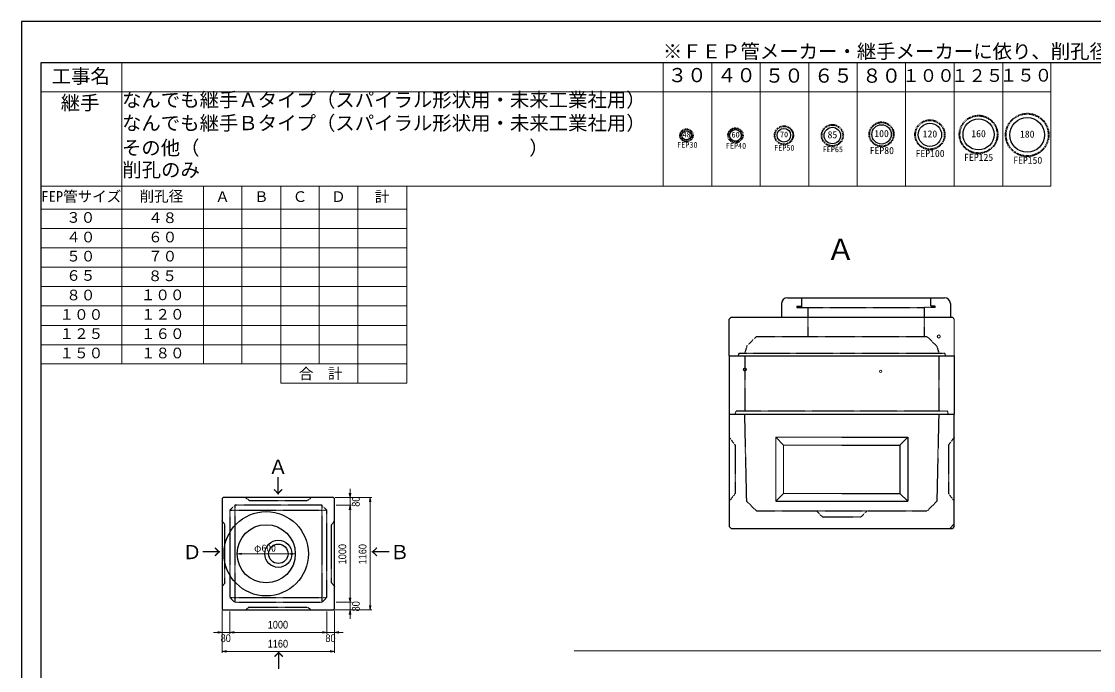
# Model space of a CAD drawing. Units: millimetres, scale not verified. Extents: x -420 to 421, y -297 to 297.
# Drawn here: x -420 to 132, y -38 to 297 of the extents above; entities that cross this region are included whole.
import ezdxf
from ezdxf.enums import TextEntityAlignment as Align

# ---------------------------------------------------------------- set-up
doc = ezdxf.new("R2010")
doc.units = ezdxf.units.MM
doc.linetypes.add('USER1', pattern=[12.95, 6.35, -3.175, 0.25, -3.175])
doc.linetypes.add('USER2', pattern=[4.7625, 3.175, -1.5875])
doc.layers.add('0-0', color=7, linetype='Continuous')
for name, color, linetype, lineweight in [('0-1_0', 9, 'Continuous', 25), ('0-2_dims', 7, 'Continuous', 18), ('0-3_pen1実線', 4, 'Continuous', 13), ('0-4_pen2実線', 3, 'Continuous', 13), ('0-5_pen3実線', 7, 'Continuous', 25), ('0-6_pen4実線', 7, 'Continuous', 25), ('0-7_pen2破線', 3, 'USER2', 25), ('0-8_鉄筋', 1, 'Continuous', 25), ('0-9_draw', 7, 'Continuous', 13)]:
    doc.layers.add(name, color=color, linetype=linetype, lineweight=lineweight)
doc.styles.add('ＭＳ ゴシック', font='')
doc.styles.add('ＭＳ Ｐゴシック', font='')
doc.styles.get('ＭＳ ゴシック').set_extended_font_data('MS Gothic')
doc.styles.get('ＭＳ Ｐゴシック').set_extended_font_data('MS PGothic')

# ---------------------------------------------------------------- blocks, each defined once
blk = doc.blocks.new('部分図 1')
at = {"layer": '0-1_0'}
blk.add_lwpolyline([(0, 0), (16824, 0), (16824, 11878), (0, 11878)], close=True, dxfattribs=at)
at = {"layer": '0-2_dims'}
for p, q in [((1035, 8343.9), (1035, 11449.7)), ((6615.84, 10178), (6615.84, 11453)), ((7117.84, 10178), (7117.84, 11453)), ((7616.84, 10178), (7616.84, 11453)), ((8116.84, 10178), (8116.84, 11453)), ((8616.84, 10178), (8616.84, 11453)), ((9115.84, 10178), (9115.84, 11453)), ((9616.84, 10178), (9616.84, 11453)), ((10117.84, 10178), (10117.84, 11453)), ((10614.84, 10178), (10614.84, 11453)), ((200, 11152), (10614.84, 11152)), ((200, 10178), (10614.84, 10178)), ((1876.07, 8343.9), (1876.07, 10178)), ((2272.07, 8343.9), (2272.07, 10178)), ((2673.07, 8144), (2673.07, 10178)), ((3071.07, 8343.9), (3071.07, 10178)), ((3469.07, 8144), (3469.07, 10178)), ((200, 9940.1), (3972, 9940.1)), ((200, 9741.1), (3972, 9741.1)), ((200, 9542.3), (3972, 9542.3)), ((200, 9341.5), (3972, 9341.5)), ((200, 9142.5), (3972, 9142.5)), ((200, 8941.5), (3972, 8941.5)), ((200, 8741.5), (3972, 8741.5)), ((200, 8541.7), (3972, 8541.7)), ((3972, 8364.3), (3972, 8144)), ((2673.07, 8144), (3972, 8144)), ((2223.5, 6384.3), (2823.5, 6384.3)), ((16434, 5383), (5700, 5383))]:
    blk.add_line(p, q, dxfattribs=at)
at = {"layer": '0-2_dims', "lineweight": 13}
for p, q in [((3233.5, 6964.3), (3402.87, 6964.3)), ((3233.5, 6964.3), (3611.27, 6964.3)), ((3387.87, 6964.3), (3387.87, 7054.3)), ((3387.87, 6884.3), (3387.87, 6964.3)), ((3596.27, 5804.3), (3596.27, 6964.3)), ((3243.5, 6884.3), (3402.87, 6884.3)), ((3243.5, 6884.3), (3402.87, 6884.3)), ((3387.87, 6884.3), (3387.87, 6794.3)), ((3387.87, 6884.3), (3387.87, 5884.3)), ((3387.87, 5884.3), (3387.87, 5974.3)), ((3243.5, 5884.3), (3402.87, 5884.3)), ((3243.5, 5884.3), (3402.87, 5884.3)), ((3387.87, 5884.3), (3387.87, 5804.3)), ((2068.5, 5799.3), (2068.5, 5558.3)), ((2068.5, 5799.3), (2068.5, 5362.3)), ((2148.5, 5789.3), (2148.5, 5558.3)), ((2148.5, 5789.3), (2148.5, 5558.3)), ((3148.5, 5789.3), (3148.5, 5558.3)), ((3148.5, 5789.3), (3148.5, 5558.3)), ((3228.5, 5799.3), (3228.5, 5558.3)), ((3228.5, 5799.3), (3228.5, 5362.3)), ((3233.5, 5804.3), (3402.87, 5804.3)), ((3233.5, 5804.3), (3611.27, 5804.3)), ((3387.87, 5804.3), (3387.87, 5714.3)), ((2068.5, 5573.3), (1978.5, 5573.3)), ((2148.5, 5573.3), (2068.5, 5573.3)), ((2148.5, 5573.3), (2238.5, 5573.3)), ((2148.5, 5573.3), (3148.5, 5573.3)), ((3148.5, 5573.3), (3058.5, 5573.3)), ((3148.5, 5573.3), (3228.5, 5573.3)), ((3228.5, 5573.3), (3318.5, 5573.3)), ((2068.5, 5377.3), (3228.5, 5377.3))]:
    blk.add_line(p, q, dxfattribs=at)
at = {"layer": '0-2_dims'}
blk.add_lwpolyline([(200, 8343.9), (3972, 8343.9), (3972, 10178), (200, 10178)], close=True, dxfattribs=at)
at = {"layer": '0-2_dims', "lineweight": 13}
for points in [[(3380.37, 7009.3), (3387.87, 6964.3), (3395.37, 7009.3)], [(3603.77, 6919.3), (3596.27, 6964.3), (3588.77, 6919.3)], [(3395.37, 6839.3), (3387.87, 6884.3), (3380.37, 6839.3)], [(3395.37, 6839.3), (3387.87, 6884.3), (3380.37, 6839.3)], [(3380.37, 5929.3), (3387.87, 5884.3), (3395.37, 5929.3)], [(3380.37, 5929.3), (3387.87, 5884.3), (3395.37, 5929.3)], [(3395.37, 5759.3), (3387.87, 5804.3), (3380.37, 5759.3)], [(3588.77, 5849.3), (3596.27, 5804.3), (3603.77, 5849.3)], [(2023.5, 5565.8), (2068.5, 5573.3), (2023.5, 5580.8)], [(2193.5, 5580.8), (2148.5, 5573.3), (2193.5, 5565.8)], [(2193.5, 5580.8), (2148.5, 5573.3), (2193.5, 5565.8)], [(3103.5, 5565.8), (3148.5, 5573.3), (3103.5, 5580.8)], [(3103.5, 5565.8), (3148.5, 5573.3), (3103.5, 5580.8)], [(3273.5, 5580.8), (3228.5, 5573.3), (3273.5, 5565.8)], [(2113.5, 5384.8), (2068.5, 5377.3), (2113.5, 5369.8)], [(3183.5, 5369.8), (3228.5, 5377.3), (3183.5, 5384.8)]]:
    blk.add_lwpolyline(points, dxfattribs=at)
at = {"layer": '0-2_dims'}
for points in [[(2268.5, 6391.8), (2223.5, 6384.3), (2268.5, 6376.8)], [(2778.5, 6376.8), (2823.5, 6384.3), (2778.5, 6391.8)]]:
    blk.add_lwpolyline(points, dxfattribs=at)
at = {"layer": '0-3_pen1実線'}
for p, q in [((9307.26, 8920.19), (9313.22, 8926.15)), ((9571.1, 6646), (9618, 6692.9))]:
    blk.add_line(p, q, dxfattribs=at)
at = {"layer": '0-4_pen2実線'}
blk.add_line((9419.26, 8938.15), (9419.26, 8926.15), dxfattribs=at)
for centre, radius in [((9458, 8626.08), 16), ((7458, 8286), 16), ((8858, 8266), 12)]:
    blk.add_circle(centre, radius, dxfattribs=at)
at = {"layer": '0-5_pen3実線'}
for p, q in [((7837.26, 8966.15), (7837.26, 8826.15)), ((7897.26, 9026.15), (9517.26, 9026.15)), ((9577.26, 8966.15), (9577.26, 8826.15)), ((7298, 8806.08), (7318, 8826.08)), ((7298, 8426.08), (7298, 8806.08)), ((7318, 8826.08), (9598, 8826.08)), ((7298, 8426.07), (9618, 8426.08)), ((7298, 8426), (7298, 7826)), ((9618, 8426), (9618, 7826)), ((7298, 7826), (9618, 7826)), ((9618, 6666), (9618, 7826)), ((8458, 7586), (9138, 7586)), ((9138, 7586), (9058, 7506)), ((9138, 7586), (9138, 6926)), ((2078.5, 6964.3), (2068.5, 6954.3)), ((3218.5, 6964.3), (2078.5, 6964.3)), ((3218.5, 6964.3), (3228.5, 6954.3)), ((8458, 7006), (9058, 7006)), ((9058, 7006), (9138, 6926)), ((2068.5, 6954.3), (2068.5, 5814.3)), ((3228.5, 5814.3), (3228.5, 6954.3)), ((7778, 6926), (9138, 6926)), ((7318, 6646), (9598, 6646)), ((9618, 6666), (9598, 6646)), ((2068.5, 5814.3), (2078.5, 5804.3)), ((2078.5, 5804.3), (3218.5, 5804.3)), ((3228.5, 5814.3), (3218.5, 5804.3))]:
    blk.add_line(p, q, dxfattribs=at)
for points in [[(7298, 7826), (7298, 6666), (7318, 6646)], [(8458, 7506), (9058, 7506), (9058, 7006)]]:
    blk.add_lwpolyline(points, dxfattribs=at)
for centre, radius in [((2523.5, 6384.3), 435), ((2523.5, 6384.3), 300), ((2648.5, 6384.3), 140), ((2648.5, 6384.3), 100)]:
    blk.add_circle(centre, radius, dxfattribs=at)
for centre, start, end in [((7897.26, 8966.15), 90, 180), ((9517.26, 8966.15), 0, 90)]:
    blk.add_arc(centre, 60, start, end, dxfattribs=at)
at = {"layer": '0-6_pen4実線'}
blk.add_lwpolyline([(200, 200), (16610, 200), (16610, 11452), (200, 11452)], close=True, dxfattribs=at)
at = {"layer": '0-7_pen2破線'}
for p, q in [((8043.26, 9026.15), (8043.26, 8926.15)), ((9371.26, 9026.15), (9371.26, 8938.15)), ((7995.26, 8938.15), (8043.26, 8938.15)), ((7995.26, 8938.15), (7995.26, 8926.15)), ((7995.26, 8926.15), (9307.26, 8926.15)), ((8107.26, 8926.15), (8107.26, 8826.15)), ((9419.26, 8926.15), (9307.26, 8926.15)), ((9307.26, 8926.15), (9307.26, 8826.15)), ((9419.26, 8938.15), (9371.26, 8938.15)), ((8108, 8826.08), (8108, 8626.08)), ((9308, 8826.08), (9308, 8626.08)), ((7578, 8626.08), (7478, 8526.08)), ((7578, 8626.08), (8458, 8626.08)), ((8458, 8626.08), (9338, 8626.08)), ((9438, 8526.08), (9338, 8626.08)), ((7478, 8526.08), (7458, 8456.08)), ((9438, 8526.08), (9458, 8456.08)), ((7398, 8456.08), (7388, 8426.08)), ((7398, 8456.08), (8458, 8456.08)), ((7458, 8426), (7458, 7856)), ((8458, 8456.08), (9518, 8456.08)), ((9458, 8426), (9458, 7856)), ((9518, 8456.08), (9528, 8426.08)), ((7358, 7826), (7368, 7856)), ((8458, 7856), (7368, 7856)), ((9548, 7856), (8458, 7856)), ((9558, 7826), (9548, 7856)), ((7478, 6926), (7458, 7826)), ((9458, 7826), (9438, 6926)), ((9618, 7586), (9558, 7506)), ((9558, 7506), (9558, 7006)), ((2348.5, 6934.3), (2308.5, 6964.3)), ((9558, 7006), (9618, 6926)), ((2148.5, 6834.3), (2198.5, 6884.3)), ((3098.5, 6884.3), (2198.5, 6884.3)), ((2198.5, 6884.3), (2198.5, 5884.3)), ((3098.5, 6884.3), (3148.5, 6834.3)), ((3098.5, 6884.3), (3098.5, 5884.3)), ((7578, 6826), (7478, 6926)), ((9438, 6926), (9338, 6826)), ((2148.5, 6834.3), (2148.5, 5934.3)), ((2148.5, 6834.3), (3148.5, 6834.3)), ((3148.5, 5934.3), (3148.5, 6834.3)), ((7578, 6826), (9338, 6826)), ((8258, 6766), (8198, 6826)), ((2098.5, 6684.3), (2068.5, 6724.3)), ((2098.5, 6084.3), (2098.5, 6684.3)), ((3198.5, 6684.3), (3228.5, 6724.3)), ((3198.5, 6084.3), (3198.5, 6684.3)), ((2098.5, 6084.3), (2068.5, 6044.3)), ((3198.5, 6084.3), (3228.5, 6044.3)), ((2198.5, 5884.3), (2148.5, 5934.3)), ((2148.5, 5934.3), (3148.5, 5934.3)), ((2198.5, 5884.3), (3098.5, 5884.3)), ((3148.5, 5934.3), (3098.5, 5884.3)), ((2348.5, 5834.3), (2308.5, 5804.3)), ((2348.5, 5834.3), (2948.5, 5834.3)), ((2948.5, 5834.3), (2988.5, 5804.3))]:
    blk.add_line(p, q, dxfattribs=at)
for points in [[(7298, 7586), (7358, 7506), (7358, 7006), (7298, 6926)], [(2348.5, 6934.3), (2948.5, 6934.3), (2988.5, 6964.3)], [(8258, 6766), (8658, 6766), (8718, 6826)]]:
    blk.add_lwpolyline(points, dxfattribs=at)
at = {"layer": '0-8_鉄筋', "linetype": 'USER1', "lineweight": 35}
for centre, radius in [((8867.94, 10712.5), 125), ((9366.94, 10708.4), 151.71), ((9867.94, 10711.4), 195), ((10369.94, 10706.4), 220.1), ((6855.94, 10702.5), 65), ((7361.94, 10702.4), 75), ((7860.94, 10703.5), 95), ((8360.74, 10701.4), 110)]:
    blk.add_circle(centre, radius, dxfattribs=at)
at = {"layer": '0-8_鉄筋'}
for centre, radius in [((9867.94, 10711.5), 160), ((10369.94, 10706.5), 179.11), ((6855.94, 10702.5), 48), ((7361.94, 10701.5), 60), ((7860.94, 10703.5), 70), ((8360.94, 10700.5), 85), ((8867.94, 10712.5), 100), ((9366.94, 10708.5), 120)]:
    blk.add_circle(centre, radius, dxfattribs=at)
at = {"layer": '0-9_draw'}
for p, q in [((9618, 8806.08), (9598, 8826.08)), ((9618, 8806.08), (9618, 8426.08)), ((7778, 7586), (7778, 6926)), ((7778, 7586), (7858, 7506)), ((7778, 7586), (8458, 7586)), ((7858, 7506), (7858, 7006)), ((7858, 7506), (8458, 7506)), ((7858, 7006), (7778, 6926)), ((7858, 7006), (8458, 7006))]:
    blk.add_line(p, q, dxfattribs=at)
at = {"layer": '0-2_dims', "style": 'ＭＳ ゴシック'}
for s, height, p in [('※ＦＥＰ管メーカー・継手メーカーに依り、削孔径は異なります。', 146.6, (6613.66, 11451.93)), ('工事名', 146.6, (311, 11195.7)), ('３０', 146.6, (6663.84, 11207)), ('４０', 146.6, (7171.84, 11206)), ('５０', 146.6, (7664.84, 11202)), ('６５', 146.6, (8171.84, 11202)), ('８０', 146.6, (8668.84, 11201)), ('１００', 132, (9081.84, 11214)), ('１２５', 132, (9583.84, 11214)), ('１５０', 132, (10086.84, 11217)), ('なんでも継手Ａタイプ（スパイラル形状用・未来工業社用）\u3000\u3000', 146.6, (1037, 10951.7)), ('継手', 146.6, (405, 10920.7)), ('なんでも継手Ｂタイプ（スパイラル形状用・未来工業社用）\u3000\u3000', 146.6, (1037, 10711.7)), ('その他（\u3000\u3000\u3000\u3000\u3000\u3000\u3000\u3000\u3000\u3000\u3000\u3000\u3000\u3000\u3000\u3000\u3000）', 146.6, (1036, 10456.7)), ('削孔のみ', 146.6, (1040, 10229.7)), ('FEP管サイズ', 110, (205.07, 9984)), ('削孔径', 110, (1218.07, 9986)), ('Ａ', 110, (1998.07, 9982)), ('Ｂ', 110, (2398.07, 9982)), ('Ｃ', 110, (2796.07, 9982)), ('Ｄ', 110, (3193.07, 9982)), ('計', 110, (3644.07, 9982)), ('３０', 110, (461.07, 9767)), ('４８', 110, (1305.07, 9764)), ('４０', 110, (461.97, 9565)), ('６０', 110, (1305.97, 9565)), ('Ａ', 219.9, (8296.01, 9348.8)), ('５０', 110, (461.97, 9367.6)), ('７０', 110, (1305.97, 9367.6)), ('６５', 110, (461.97, 9168.3)), ('８５', 110, (1302.97, 9164.6)), ('８０', 110, (462.07, 8966.6)), ('１００', 110, (1231.07, 8968.4)), ('１００', 110, (392.97, 8765.6)), ('１２０', 110, (1231.97, 8767.6)), ('１２５', 110, (392.97, 8568.2)), ('１６０', 110, (1231.97, 8567.7)), ('１５０', 110, (392.97, 8368.2)), ('１８０', 110, (1231.97, 8368.2)), ('合\u3000計', 110, (2860.07, 8155)), ('Ａ', 146.6, (2546.5, 7164.3)), ('↓', 146.6, (2546.5, 6964.3)), ('Ｄ→', 146.6, (1660, 6284.7)), ('φ600', 73.31, (2398.5, 6384.8)), ('←Ｂ', 146.6, (3600, 6284.7)), ('↑', 146.6, (2552.5, 5168.3))]:
    blk.add_text(s, height=height, dxfattribs=at).set_placement(p, align=Align.BOTTOM_LEFT)
at = {"layer": '0-2_dims', "style": 'ＭＳ Ｐゴシック', "width": 0.9}
for s, p in [('80', (3511.96, 6869.75)), ('1000', (3372.87, 6275.21)), ('1160', (3581.27, 6275.21)), ('80', (3511.96, 5789.75))]:
    blk.add_text(s, height=79.98, rotation=90, dxfattribs=at).set_placement(p, align=Align.BOTTOM_LEFT)
for s, p in [('1000', (2539.41, 5588.3)), ('80', (2053.95, 5449.21)), ('80', (3133.95, 5449.21)), ('1160', (2539.41, 5392.3))]:
    blk.add_text(s, height=79.98, dxfattribs=at).set_placement(p, align=Align.BOTTOM_LEFT)
at = {"layer": '0-8_鉄筋', "color": 7, "style": 'ＭＳ ゴシック'}
for s, height, p in [('48', 58.65, (6815.74, 10663.4)), ('60', 58.65, (7321.74, 10662.4)), ('70', 58.65, (7820.74, 10664.4)), ('85', 73.31, (8311.74, 10650.2)), ('100', 73.31, (8793.24, 10662.4)), ('120', 73.31, (9292.24, 10658.4)), ('160', 73.31, (9793.24, 10661.4)), ('180', 73.31, (10295.24, 10656.4)), ('FEP30', 58.65, (6760.94, 10557.5)), ('FEP40', 58.65, (7262.74, 10547.3)), ('FEP50', 58.65, (7761.14, 10527.1)), ('FEP65', 58.65, (8261.34, 10511.4)), ('FEP80', 73.31, (8746.34, 10487.3)), ('FEP100', 73.31, (9218.74, 10456.6)), ('FEP125', 73.31, (9719.74, 10417)), ('FEP150', 73.31, (10225.74, 10386.6))]:
    blk.add_text(s, height=height, dxfattribs=at).set_placement(p, align=Align.BOTTOM_LEFT)

msp = doc.modelspace()

# ---------------------------------------------------------------- block references
at = {"layer": '0-0', "xscale": 0.05, "yscale": 0.05}
msp.add_blockref('部分図 1', (-420.5, -297), dxfattribs=at)

doc.saveas('drawing.dxf')
